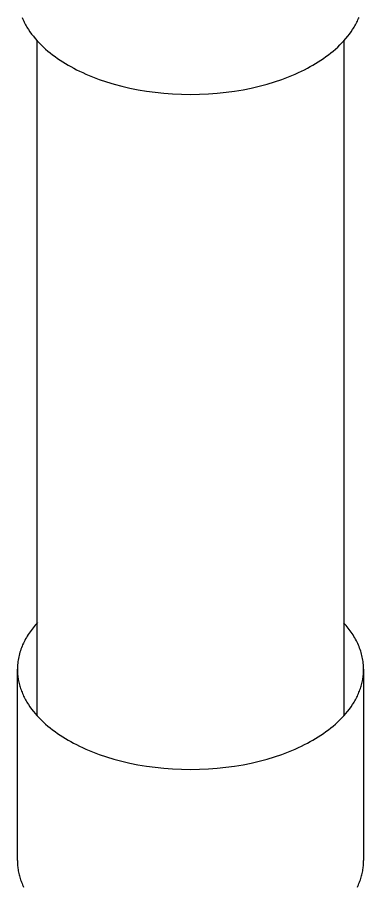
# Model space of a CAD drawing. Header units: millimetres. Extents: x 1.5 to 37.9, y -0.3 to 12.6.
# Drawn here: x 35.573 to 35.799, y 6.146 to 6.713 of the extents above; entities that cross this region are included whole.
import ezdxf

# ---------------------------------------------------------------- set-up
doc = ezdxf.new("R2010")
doc.units = ezdxf.units.MM
doc.layers.add('0.2', color=6, linetype='Continuous', lineweight=15)
doc.layers.add('0.3', color=4, linetype='Continuous', lineweight=20)

msp = doc.modelspace()

# ---------------------------------------------------------------- linework, layer by layer
at = {"layer": '0.2', "lineweight": -3}
for points in [[(35.57599, 6.713), (35.57633, 6.71219), (35.57669, 6.71139), (35.57706, 6.71059), (35.57745, 6.70979), (35.57786, 6.709), (35.57829, 6.70821), (35.57873, 6.70743), (35.57919, 6.70665), (35.57966, 6.70587), (35.58015, 6.70511), (35.58117, 6.70359), (35.58226, 6.70209), (35.5834, 6.70062), (35.5846, 6.69917), (35.58585, 6.69774), (35.58715, 6.69635), (35.58851, 6.69498), (35.58991, 6.69364), (35.59136, 6.69232), (35.59285, 6.69104), (35.59438, 6.68979), (35.59595, 6.68856), (35.59755, 6.68737), (35.59919, 6.68621), (35.60086, 6.68508), (35.60256, 6.68398), (35.60429, 6.68292), (35.60605, 6.68188), (35.60784, 6.68087), (35.60968, 6.67987), (35.61159, 6.67889), (35.61354, 6.67792), (35.61556, 6.67698), (35.61762, 6.67605), (35.61974, 6.67514), (35.62191, 6.67426), (35.62641, 6.67256), (35.6311, 6.67097), (35.63599, 6.6695), (35.64105, 6.66815), (35.64627, 6.66693), (35.65165, 6.66585), (35.65715, 6.66493), (35.66276, 6.66417), (35.66847, 6.66356), (35.67424, 6.66313), (35.68006, 6.66287), (35.68591, 6.66278), (35.69175, 6.66287), (35.69757, 6.66313), (35.70335, 6.66356), (35.70905, 6.66417), (35.71466, 6.66493), (35.72017, 6.66585), (35.72554, 6.66693), (35.73077, 6.66815), (35.73583, 6.6695), (35.74071, 6.67097), (35.74541, 6.67256), (35.7499, 6.67426), (35.75207, 6.67514), (35.75419, 6.67605), (35.75626, 6.67698), (35.75827, 6.67792), (35.76023, 6.67889), (35.76213, 6.67987), (35.76398, 6.68087), (35.76577, 6.68188), (35.76752, 6.68292), (35.76925, 6.68398), (35.77095, 6.68508), (35.77262, 6.68621), (35.77426, 6.68737), (35.77587, 6.68856), (35.77744, 6.68979), (35.77897, 6.69104), (35.78046, 6.69232), (35.7819, 6.69364), (35.78331, 6.69498), (35.78466, 6.69635), (35.78597, 6.69774), (35.78722, 6.69917), (35.78842, 6.70062), (35.78956, 6.70209), (35.79064, 6.70359), (35.79167, 6.70511), (35.79216, 6.70587), (35.79263, 6.70665), (35.79309, 6.70743), (35.79353, 6.70821), (35.79395, 6.709), (35.79436, 6.70979), (35.79475, 6.71059), (35.79513, 6.71139), (35.79548, 6.71219), (35.79582, 6.713)], [(35.58616, 6.31864), (35.58539, 6.31779), (35.58464, 6.31693), (35.58391, 6.31606), (35.5832, 6.31519), (35.58251, 6.3143), (35.58185, 6.31341), (35.5812, 6.3125), (35.58057, 6.31159), (35.57997, 6.31067), (35.57939, 6.30975), (35.57883, 6.30881), (35.5783, 6.30787), (35.57779, 6.30692), (35.5773, 6.30597), (35.57684, 6.30501), (35.5764, 6.30404), (35.57599, 6.30307), (35.5756, 6.30209), (35.57524, 6.30111), (35.5749, 6.30012), (35.57459, 6.29913), (35.57431, 6.29813), (35.57405, 6.29713), (35.57382, 6.29613), (35.57362, 6.29512), (35.57344, 6.29412), (35.57329, 6.29311), (35.57317, 6.29209), (35.57307, 6.29108), (35.573, 6.29007), (35.57296, 6.28905), (35.57295, 6.28804)], [(35.79883, 6.28804), (35.79882, 6.28904), (35.79878, 6.29004), (35.79871, 6.29105), (35.79862, 6.29205), (35.7985, 6.29305), (35.79835, 6.29405), (35.79818, 6.29504), (35.79798, 6.29604), (35.79775, 6.29703), (35.7975, 6.29802), (35.79722, 6.299), (35.79692, 6.29998), (35.79659, 6.30096), (35.79624, 6.30193), (35.79586, 6.3029), (35.79545, 6.30386), (35.79503, 6.30482), (35.79457, 6.30577), (35.7941, 6.30672), (35.7936, 6.30765), (35.79308, 6.30859), (35.79253, 6.30951), (35.79196, 6.31043), (35.79137, 6.31134), (35.79076, 6.31224), (35.79013, 6.31314), (35.78947, 6.31403), (35.7888, 6.3149), (35.7881, 6.31577), (35.78739, 6.31664), (35.78665, 6.31749), (35.7859, 6.31833)], [(35.57295, 6.28804), (35.57296, 6.28719), (35.57299, 6.28635), (35.57303, 6.2855), (35.5731, 6.28466), (35.57318, 6.28382), (35.57329, 6.28298), (35.57341, 6.28214), (35.57355, 6.2813), (35.57371, 6.28046), (35.57389, 6.27963), (35.57409, 6.2788), (35.5743, 6.27797), (35.57454, 6.27714), (35.57479, 6.27632), (35.57506, 6.27549), (35.57534, 6.27467), (35.57565, 6.27386), (35.57597, 6.27305), (35.57631, 6.27224), (35.57667, 6.27143), (35.57704, 6.27063), (35.57744, 6.26984), (35.57784, 6.26904), (35.57827, 6.26826), (35.57871, 6.26747), (35.57917, 6.26669), (35.57964, 6.26592), (35.58013, 6.26515), (35.58115, 6.26363), (35.58224, 6.26214), (35.58338, 6.26066), (35.58458, 6.25921), (35.58583, 6.25779), (35.58714, 6.25639), (35.58849, 6.25502), (35.58989, 6.25368), (35.59134, 6.25237), (35.59283, 6.25109), (35.59436, 6.24983), (35.59593, 6.24861), (35.59753, 6.24742), (35.59917, 6.24626), (35.60085, 6.24513), (35.60255, 6.24403), (35.60427, 6.24296), (35.60603, 6.24193), (35.60782, 6.24092), (35.60967, 6.23992), (35.61157, 6.23894), (35.61353, 6.23797), (35.61554, 6.23702), (35.6176, 6.2361), (35.61972, 6.23519), (35.62189, 6.23431), (35.62639, 6.23261), (35.63108, 6.23102), (35.63597, 6.22954), (35.64103, 6.22819), (35.64626, 6.22698), (35.65163, 6.2259), (35.65713, 6.22498), (35.66275, 6.22421), (35.66845, 6.22361), (35.67423, 6.22318), (35.68005, 6.22292), (35.68589, 6.22283), (35.69173, 6.22292), (35.69755, 6.22318), (35.70333, 6.22361), (35.70903, 6.22421), (35.71465, 6.22498), (35.72015, 6.2259), (35.72552, 6.22698), (35.73075, 6.22819), (35.73581, 6.22954), (35.74069, 6.23102), (35.74539, 6.23261), (35.74989, 6.23431), (35.75206, 6.23519), (35.75418, 6.2361), (35.75624, 6.23702), (35.75825, 6.23797), (35.76021, 6.23894), (35.76211, 6.23992), (35.76396, 6.24092), (35.76575, 6.24193), (35.7675, 6.24296), (35.76923, 6.24403), (35.77093, 6.24513), (35.7726, 6.24626), (35.77424, 6.24742), (35.77585, 6.24861), (35.77742, 6.24983), (35.77895, 6.25109), (35.78044, 6.25237), (35.78189, 6.25368), (35.78329, 6.25502), (35.78464, 6.25639), (35.78595, 6.25779), (35.7872, 6.25921), (35.7884, 6.26066), (35.78954, 6.26214), (35.79062, 6.26363), (35.79165, 6.26515), (35.79214, 6.26592), (35.79261, 6.26669), (35.79307, 6.26747), (35.79351, 6.26826), (35.79393, 6.26904), (35.79434, 6.26984), (35.79473, 6.27063), (35.79511, 6.27143), (35.79547, 6.27224), (35.79581, 6.27305), (35.79613, 6.27386), (35.79643, 6.27467), (35.79672, 6.27549), (35.79699, 6.27632), (35.79724, 6.27714), (35.79748, 6.27797), (35.79769, 6.2788), (35.79789, 6.27963), (35.79807, 6.28046), (35.79823, 6.2813), (35.79837, 6.28214), (35.79849, 6.28298), (35.79859, 6.28382), (35.79868, 6.28466), (35.79875, 6.2855), (35.79879, 6.28635), (35.79882, 6.28719), (35.79883, 6.28804)], [(35.57295, 6.16341), (35.57295, 6.28804)], [(35.79883, 6.28804), (35.79883, 6.16341)], [(35.57295, 6.16341), (35.57296, 6.16257), (35.57299, 6.16172), (35.57303, 6.16088), (35.5731, 6.16004), (35.57318, 6.1592), (35.57329, 6.15836), (35.57341, 6.15752), (35.57355, 6.15668), (35.57371, 6.15584), (35.57389, 6.15501), (35.57409, 6.15417), (35.5743, 6.15334), (35.57454, 6.15252), (35.57479, 6.15169), (35.57506, 6.15087), (35.57534, 6.15005), (35.57565, 6.14923), (35.57597, 6.14842), (35.57631, 6.14761), (35.57667, 6.14681), (35.57704, 6.14601)], [(35.79473, 6.14601), (35.79511, 6.14681), (35.79547, 6.14761), (35.79581, 6.14842), (35.79613, 6.14923), (35.79643, 6.15005), (35.79672, 6.15087), (35.79699, 6.15169), (35.79724, 6.15252), (35.79748, 6.15334), (35.79769, 6.15417), (35.79789, 6.15501), (35.79807, 6.15584), (35.79823, 6.15668), (35.79837, 6.15752), (35.79849, 6.15836), (35.79859, 6.1592), (35.79868, 6.16004), (35.79875, 6.16088), (35.79879, 6.16172), (35.79882, 6.16257), (35.79883, 6.16341)]]:
    msp.add_lwpolyline(points, dxfattribs=at)
at = {"layer": '0.3', "lineweight": -3}
for points in [[(35.5859, 6.25799), (35.5859, 6.69795)], [(35.7859, 6.69772), (35.7859, 6.25778)]]:
    msp.add_lwpolyline(points, dxfattribs=at)

doc.saveas('drawing.dxf')
